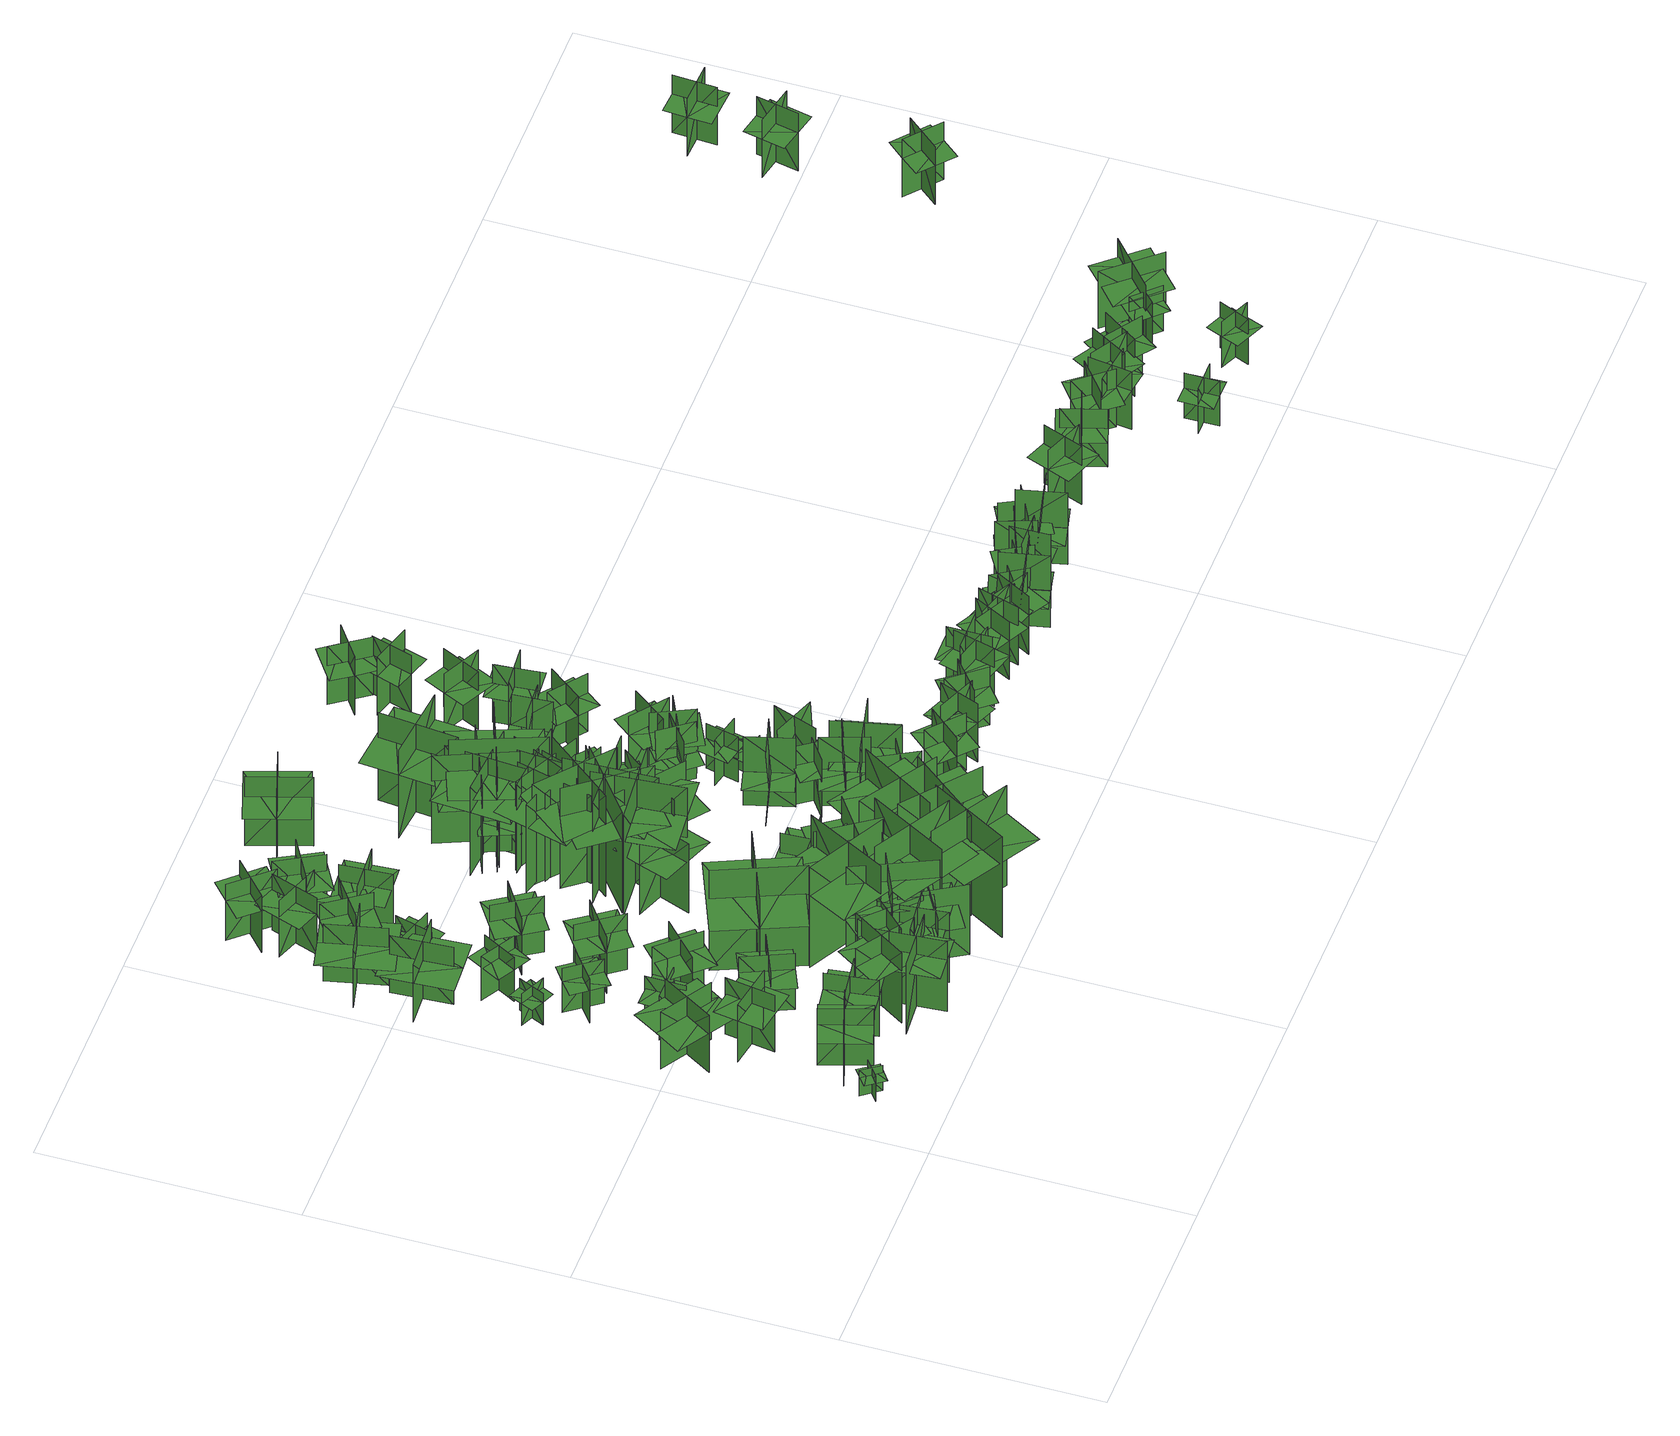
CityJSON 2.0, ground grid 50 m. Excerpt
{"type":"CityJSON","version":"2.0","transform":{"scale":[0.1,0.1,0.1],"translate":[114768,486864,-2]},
"CityObjects":{
"tree1":{"type":"SolitaryVegetationObject","geometry":[{"type":"MultiSurface","lod":"1","boundaries":[[[0,1,2]],[[0,2,3]],[[4,5,6]],[[4,6,7]],[[8,9,10]],[[8,10,11]],[[8,11,12]],[[8,12,13]]]}]},
"tree2":{"type":"SolitaryVegetationObject","geometry":[{"type":"MultiSurface","lod":"1","boundaries":[[[14,15,16]],[[14,16,17]],[[18,19,20]],[[18,20,21]],[[22,23,24]],[[22,24,25]],[[22,25,26]],[[22,26,27]]]}]},
"tree3":{"type":"SolitaryVegetationObject","geometry":[{"type":"MultiSurface","lod":"1","boundaries":[[[28,29,30]],[[28,30,31]],[[32,33,34]],[[32,34,35]],[[36,37,38]],[[36,38,39]],[[36,39,40]],[[36,40,41]]]}]},
"tree4":{"type":"SolitaryVegetationObject","geometry":[{"type":"MultiSurface","lod":"1","boundaries":[[[42,43,44]],[[42,44,45]],[[46,47,48]],[[46,48,49]],[[50,51,52]],[[50,52,53]],[[50,53,54]],[[50,54,55]]]}]},
"tree5":{"type":"SolitaryVegetationObject","geometry":[{"type":"MultiSurface","lod":"1","boundaries":[[[56,57,58]],[[56,58,59]],[[60,61,62]],[[60,62,63]],[[64,65,66]],[[64,66,67]],[[64,67,68]],[[64,68,69]]]}]},
"tree6":{"type":"SolitaryVegetationObject","geometry":[{"type":"MultiSurface","lod":"1","boundaries":[[[70,71,72]],[[70,72,73]],[[74,75,76]],[[74,76,77]],[[78,79,80]],[[78,80,81]],[[78,81,82]],[[78,82,83]]]}]},
"tree7":{"type":"SolitaryVegetationObject","geometry":[{"type":"MultiSurface","lod":"1","boundaries":[[[84,85,86]],[[84,86,87]],[[88,89,90]],[[88,90,91]],[[92,93,94]],[[92,94,95]],[[92,95,96]],[[92,96,97]]]}]},
"tree8":{"type":"SolitaryVegetationObject","geometry":[{"type":"MultiSurface","lod":"1","boundaries":[[[98,99,100]],[[98,100,101]],[[102,103,104]],[[102,104,105]],[[106,107,108]],[[106,108,109]],[[106,109,110]],[[106,110,111]]]}]},
"tree9":{"type":"SolitaryVegetationObject","geometry":[{"type":"MultiSurface","lod":"1","boundaries":[[[112,113,114]],[[112,114,115]],[[116,117,118]],[[116,118,119]],[[120,121,122]],[[120,122,123]],[[120,123,124]],[[120,124,125]]]}]},
"tree10":{"type":"SolitaryVegetationObject","geometry":[{"type":"MultiSurface","lod":"1","boundaries":[[[126,127,128]],[[126,128,129]],[[130,131,132]],[[130,132,133]],[[134,135,136]],[[134,136,137]],[[134,137,138]],[[134,138,139]]]}]},
"tree11":{"type":"SolitaryVegetationObject","geometry":[{"type":"MultiSurface","lod":"1","boundaries":[[[140,141,142]],[[140,142,143]],[[144,145,146]],[[144,146,147]],[[148,149,150]],[[148,150,151]],[[148,152,153]],[[148,153,149]]]}]},
"tree12":{"type":"SolitaryVegetationObject","geometry":[{"type":"MultiSurface","lod":"1","boundaries":[[[154,155,156]],[[154,156,157]],[[158,159,160]],[[158,160,161]],[[162,163,164]],[[162,164,165]],[[162,166,167]],[[162,167,163]]]}]},
"tree13":{"type":"SolitaryVegetationObject","geometry":[{"type":"MultiSurface","lod":"1","boundaries":[[[168,169,170]],[[168,170,171]],[[172,173,174]],[[172,174,175]],[[176,177,178]],[[176,178,179]],[[176,179,180]],[[176,180,181]]]}]},
"tree14":{"type":"SolitaryVegetationObject","geometry":[{"type":"MultiSurface","lod":"1","boundaries":[[[182,183,184]],[[182,184,185]],[[186,187,188]],[[186,188,189]],[[190,191,192]],[[190,192,193]],[[190,193,194]],[[190,194,195]]]}]},
"tree15":{"type":"SolitaryVegetationObject","geometry":[{"type":"MultiSurface","lod":"1","boundaries":[[[196,197,198]],[[196,198,199]],[[200,201,202]],[[200,202,203]],[[204,205,206]],[[204,206,207]],[[204,207,208]],[[204,208,209]]]}]},
"tree16":{"type":"SolitaryVegetationObject","geometry":[{"type":"MultiSurface","lod":"1","boundaries":[[[210,211,212]],[[210,212,213]],[[214,215,216]],[[214,216,217]],[[218,219,220]],[[218,220,221]],[[218,221,222]],[[218,222,223]]]}]},
"tree17":{"type":"SolitaryVegetationObject","geometry":[{"type":"MultiSurface","lod":"1","boundaries":[[[224,225,226]],[[224,226,227]],[[228,229,230]],[[228,230,231]],[[232,233,234]],[[232,234,235]],[[232,235,236]],[[232,236,237]]]}]},
"tree18":{"type":"SolitaryVegetationObject","geometry":[{"type":"MultiSurface","lod":"1","boundaries":[[[238,239,240]],[[238,240,241]],[[242,243,244]],[[242,244,245]],[[246,247,248]],[[246,248,249]],[[246,250,251]],[[246,251,247]]]}]},
"tree19":{"type":"SolitaryVegetationObject","geometry":[{"type":"MultiSurface","lod":"1","boundaries":[[[252,253,254]],[[252,254,255]],[[256,257,258]],[[256,258,259]],[[260,261,262]],[[260,262,263]],[[260,264,265]],[[260,265,261]]]}]},
"tree20":{"type":"SolitaryVegetationObject","geometry":[{"type":"MultiSurface","lod":"1","boundaries":[[[266,267,268]],[[266,268,269]],[[270,271,272]],[[270,272,273]],[[274,275,276]],[[274,276,277]],[[274,277,278]],[[274,278,279]]]}]},
"tree21":{"type":"SolitaryVegetationObject","geometry":[{"type":"MultiSurface","lod":"1","boundaries":[[[280,281,282]],[[280,282,283]],[[284,285,286]],[[284,286,287]],[[288,289,290]],[[288,290,291]],[[288,291,292]],[[288,292,293]]]}]},
"tree22":{"type":"SolitaryVegetationObject","geometry":[{"type":"MultiSurface","lod":"1","boundaries":[[[294,295,296]],[[294,296,297]],[[298,299,300]],[[298,300,301]],[[302,303,304]],[[302,304,305]],[[302,305,306]],[[302,306,307]]]}]},
"tree23":{"type":"SolitaryVegetationObject","geometry":[{"type":"MultiSurface","lod":"1","boundaries":[[[308,309,310]],[[308,310,311]],[[312,313,314]],[[312,314,315]],[[316,317,318]],[[316,318,319]],[[316,320,321]],[[316,321,317]]]}]},
"tree24":{"type":"SolitaryVegetationObject","geometry":[{"type":"MultiSurface","lod":"1","boundaries":[[[322,323,324]],[[322,324,325]],[[326,327,328]],[[326,328,329]],[[330,331,332]],[[330,332,333]],[[330,333,334]],[[330,334,335]]]}]},
"tree25":{"type":"SolitaryVegetationObject","geometry":[{"type":"MultiSurface","lod":"1","boundaries":[[[336,337,338]],[[336,338,339]],[[340,341,342]],[[340,342,343]],[[344,345,346]],[[344,346,347]],[[344,348,349]],[[344,349,345]]]}]},
"tree26":{"type":"SolitaryVegetationObject","geometry":[{"type":"MultiSurface","lod":"1","boundaries":[[[350,351,352]],[[350,352,353]],[[354,355,356]],[[354,356,357]],[[358,359,360]],[[358,360,361]],[[358,361,362]],[[358,362,363]]]}]},
"tree27":{"type":"SolitaryVegetationObject","geometry":[{"type":"MultiSurface","lod":"1","boundaries":[[[364,365,366]],[[364,366,367]],[[368,369,370]],[[368,370,371]],[[372,373,374]],[[372,374,375]],[[372,375,376]],[[372,376,377]]]}]},
"tree28":{"type":"SolitaryVegetationObject","geometry":[{"type":"MultiSurface","lod":"1","boundaries":[[[378,379,380]],[[378,380,381]],[[382,383,384]],[[382,384,385]],[[386,387,388]],[[386,388,389]],[[386,389,390]],[[386,390,391]]]}]},
"tree29":{"type":"SolitaryVegetationObject","geometry":[{"type":"MultiSurface","lod":"1","boundaries":[[[392,393,394]],[[392,394,395]],[[396,397,398]],[[396,398,399]],[[400,401,402]],[[400,402,403]],[[400,403,404]],[[400,404,405]]]}]},
"tree30":{"type":"SolitaryVegetationObject","geometry":[{"type":"MultiSurface","lod":"1","boundaries":[[[406,407,408]],[[406,408,409]],[[410,411,412]],[[410,412,413]],[[414,415,416]],[[414,416,417]],[[414,417,418]],[[414,418,419]]]}]},
"tree31":{"type":"SolitaryVegetationObject","geometry":[{"type":"MultiSurface","lod":"1","boundaries":[[[420,421,422]],[[420,422,423]],[[424,425,426]],[[424,426,427]],[[428,429,430]],[[428,430,431]],[[428,431,432]],[[428,432,433]]]}]},
"tree32":{"type":"SolitaryVegetationObject","geometry":[{"type":"MultiSurface","lod":"1","boundaries":[[[434,435,436]],[[434,436,437]],[[438,439,440]],[[438,440,441]],[[442,443,444]],[[442,444,445]],[[442,445,446]],[[442,446,447]]]}]},
"tree33":{"type":"SolitaryVegetationObject","geometry":[{"type":"MultiSurface","lod":"1","boundaries":[[[448,449,450]],[[448,450,451]],[[452,453,454]],[[452,454,455]],[[456,457,458]],[[456,458,459]],[[456,459,460]],[[456,460,461]]]}]},
"tree34":{"type":"SolitaryVegetationObject","geometry":[{"type":"MultiSurface","lod":"1","boundaries":[[[462,463,464]],[[462,464,465]],[[466,467,468]],[[466,468,469]],[[470,471,472]],[[470,472,473]],[[470,473,474]],[[470,474,475]]]}]},
"tree35":{"type":"SolitaryVegetationObject","geometry":[{"type":"MultiSurface","lod":"1","boundaries":[[[476,477,478]],[[476,478,479]],[[480,481,482]],[[480,482,483]],[[484,485,486]],[[484,486,487]],[[484,487,488]],[[484,488,489]]]}]},
"tree36":{"type":"SolitaryVegetationObject","geometry":[{"type":"MultiSurface","lod":"1","boundaries":[[[490,491,492]],[[490,492,493]],[[494,495,496]],[[494,496,497]],[[498,499,500]],[[498,500,501]],[[498,501,502]],[[498,502,503]]]}]},
"tree37":{"type":"SolitaryVegetationObject","geometry":[{"type":"MultiSurface","lod":"1","boundaries":[[[504,505,506]],[[504,506,507]],[[508,509,510]],[[508,510,511]],[[512,513,514]],[[512,514,515]],[[512,515,516]],[[512,516,517]]]}]},
"tree38":{"type":"SolitaryVegetationObject","geometry":[{"type":"MultiSurface","lod":"1","boundaries":[[[518,519,520]],[[518,520,521]],[[522,523,524]],[[522,524,525]],[[526,527,528]],[[526,528,529]],[[526,529,530]],[[526,530,531]]]}]},
"tree39":{"type":"SolitaryVegetationObject","geometry":[{"type":"MultiSurface","lod":"1","boundaries":[[[532,533,534]],[[532,534,535]],[[536,537,538]],[[536,538,539]],[[540,541,542]],[[540,542,543]],[[540,543,544]],[[540,544,545]]]}]},
"tree40":{"type":"SolitaryVegetationObject","geometry":[{"type":"MultiSurface","lod":"1","boundaries":[[[546,547,548]],[[546,548,549]],[[550,551,552]],[[550,552,553]],[[554,555,556]],[[554,556,557]],[[554,557,558]],[[554,558,559]]]}]},
"tree41":{"type":"SolitaryVegetationObject","geometry":[{"type":"MultiSurface","lod":"1","boundaries":[[[560,561,562]],[[560,562,563]],[[564,565,566]],[[564,566,567]],[[568,569,570]],[[568,570,571]],[[568,571,572]],[[568,572,573]]]}]},
"tree42":{"type":"SolitaryVegetationObject","geometry":[{"type":"MultiSurface","lod":"1","boundaries":[[[574,575,576]],[[574,576,577]],[[578,579,580]],[[578,580,581]],[[582,583,584]],[[582,584,585]],[[582,585,586]],[[582,586,587]]]}]},
"tree43":{"type":"SolitaryVegetationObject","geometry":[{"type":"MultiSurface","lod":"1","boundaries":[[[588,589,590]],[[588,590,591]],[[592,593,594]],[[592,594,595]],[[596,597,598]],[[596,598,599]],[[596,599,600]],[[596,600,601]]]}]},
"tree44":{"type":"SolitaryVegetationObject","geometry":[{"type":"MultiSurface","lod":"1","boundaries":[[[602,603,604]],[[602,604,605]],[[606,607,608]],[[606,608,609]],[[610,611,612]],[[610,612,613]],[[610,613,614]],[[610,614,615]]]}]},
"tree45":{"type":"SolitaryVegetationObject","geometry":[{"type":"MultiSurface","lod":"1","boundaries":[[[616,617,618]],[[616,618,619]],[[620,621,622]],[[620,622,623]],[[624,625,626]],[[624,626,627]],[[624,627,628]],[[624,628,629]]]}]},
"tree46":{"type":"SolitaryVegetationObject","geometry":[{"type":"MultiSurface","lod":"1","boundaries":[[[630,631,632]],[[630,632,633]],[[634,635,636]],[[634,636,637]],[[638,639,640]],[[638,640,641]],[[638,641,642]],[[638,642,643]]]}]},
"tree47":{"type":"SolitaryVegetationObject","geometry":[{"type":"MultiSurface","lod":"1","boundaries":[[[644,645,646]],[[644,646,647]],[[648,649,650]],[[648,650,651]],[[652,653,654]],[[652,654,655]],[[652,655,656]],[[652,656,657]]]}]},
"tree48":{"type":"SolitaryVegetationObject","geometry":[{"type":"MultiSurface","lod":"1","boundaries":[[[658,659,660]],[[658,660,661]],[[662,663,664]],[[662,664,665]],[[666,667,668]],[[666,668,669]],[[666,669,670]],[[666,670,671]]]}]},
"tree49":{"type":"SolitaryVegetationObject","geometry":[{"type":"MultiSurface","lod":"1","boundaries":[[[672,673,674]],[[672,674,675]],[[676,677,678]],[[676,678,679]],[[680,681,682]],[[680,682,683]],[[680,683,684]],[[680,684,685]]]}]},
"tree50":{"type":"SolitaryVegetationObject","geometry":[{"type":"MultiSurface","lod":"1","boundaries":[[[686,687,688]],[[686,688,689]],[[690,691,692]],[[690,692,693]],[[694,695,696]],[[694,696,697]],[[694,697,698]],[[694,698,699]]]}]},
"tree51":{"type":"SolitaryVegetationObject","geometry":[{"type":"MultiSurface","lod":"1","boundaries":[[[700,701,702]],[[700,702,703]],[[704,705,706]],[[704,706,707]],[[708,709,710]],[[708,710,711]],[[708,711,712]],[[708,712,713]]]}]},
"tree52":{"type":"SolitaryVegetationObject","geometry":[{"type":"MultiSurface","lod":"1","boundaries":[[[714,715,716]],[[714,716,717]],[[718,719,720]],[[718,720,721]],[[722,723,724]],[[722,724,725]],[[722,725,726]],[[722,726,727]]]}]},
"tree53":{"type":"SolitaryVegetationObject","geometry":[{"type":"MultiSurface","lod":"1","boundaries":[[[728,729,730]],[[728,730,731]],[[732,733,734]],[[732,734,735]],[[736,737,738]],[[736,738,739]],[[736,739,740]],[[736,740,741]]]}]},
"tree54":{"type":"SolitaryVegetationObject","geometry":[{"type":"MultiSurface","lod":"1","boundaries":[[[742,743,744]],[[742,744,745]],[[746,747,748]],[[746,748,749]],[[750,751,752]],[[750,752,753]],[[750,753,754]],[[750,754,755]]]}]},
"tree55":{"type":"SolitaryVegetationObject","geometry":[{"type":"MultiSurface","lod":"1","boundaries":[[[756,757,758]],[[756,758,759]],[[760,761,762]],[[760,762,763]],[[764,765,766]],[[764,766,767]],[[764,767,768]],[[764,768,769]]]}]},
"tree56":{"type":"SolitaryVegetationObject","geometry":[{"type":"MultiSurface","lod":"1","boundaries":[[[770,771,772]],[[770,772,773]],[[774,775,776]],[[774,776,777]],[[778,779,780]],[[778,780,781]],[[778,782,783]],[[778,783,779]]]}]},
"tree57":{"type":"SolitaryVegetationObject","geometry":[{"type":"MultiSurface","lod":"1","boundaries":[[[784,785,786]],[[784,786,787]],[[788,789,790]],[[788,790,791]],[[792,793,789]],[[792,789,788]],[[794,795,785]],[[794,785,784]],[[784,785,796]],[[784,796,797]],[[784,798,799]],[[784,799,785]]]}]},
"tree58":{"type":"SolitaryVegetationObject","geometry":[{"type":"MultiSurface","lod":"1","boundaries":[[[800,801,802]],[[800,802,803]],[[804,805,806]],[[804,806,807]],[[808,809,805]],[[808,805,804]],[[810,811,801]],[[810,801,800]],[[800,801,812]],[[800,812,813]],[[800,814,815]],[[800,815,801]]]}]},
"tree59":{"type":"SolitaryVegetationObject","geometry":[{"type":"MultiSurface","lod":"1","boundaries":[[[816,817,818]],[[816,818,819]],[[820,821,822]],[[820,822,823]],[[824,825,826]],[[824,826,827]],[[824,828,829]],[[824,829,825]]]}]},
"tree60":{"type":"SolitaryVegetationObject","geometry":[{"type":"MultiSurface","lod":"1","boundaries":[[[830,831,832]],[[830,832,833]],[[834,835,836]],[[834,836,837]],[[838,839,840]],[[838,840,841]],[[838,839,842]],[[838,842,843]]]}]},
"tree61":{"type":"SolitaryVegetationObject","geometry":[{"type":"MultiSurface","lod":"1","boundaries":[[[844,845,846]],[[844,846,847]],[[848,849,850]],[[848,850,851]],[[852,853,849]],[[852,849,848]],[[854,855,845]],[[854,845,844]],[[844,845,856]],[[844,856,857]],[[844,858,859]],[[844,859,845]]]}]},
"tree62":{"type":"SolitaryVegetationObject","geometry":[{"type":"MultiSurface","lod":"1","boundaries":[[[860,861,862]],[[860,862,863]],[[864,865,866]],[[864,866,867]],[[868,869,865]],[[868,865,864]],[[870,871,861]],[[870,861,860]],[[860,861,872]],[[860,872,873]],[[860,874,875]],[[860,875,861]]]}]},
"tree63":{"type":"SolitaryVegetationObject","geometry":[{"type":"MultiSurface","lod":"1","boundaries":[[[876,877,878]],[[876,878,879]],[[880,881,882]],[[880,882,883]],[[884,885,886]],[[884,886,887]],[[884,887,888]],[[884,888,889]]]}]},
"tree64":{"type":"SolitaryVegetationObject","geometry":[{"type":"MultiSurface","lod":"1","boundaries":[[[890,891,892]],[[890,892,893]],[[894,895,896]],[[894,896,897]],[[898,899,900]],[[898,900,901]],[[898,902,903]],[[898,903,899]]]}]},
"tree65":{"type":"SolitaryVegetationObject","geometry":[{"type":"MultiSurface","lod":"1","boundaries":[[[904,905,906]],[[904,906,907]],[[908,909,910]],[[908,910,911]],[[912,913,914]],[[912,914,915]],[[912,916,917]],[[912,917,913]]]}]},
"tree66":{"type":"SolitaryVegetationObject","geometry":[{"type":"MultiSurface","lod":"1","boundaries":[[[918,919,920]],[[918,920,921]],[[922,923,924]],[[922,924,925]],[[926,927,928]],[[926,928,929]],[[926,930,931]],[[926,931,927]]]}]},
"tree67":{"type":"SolitaryVegetationObject","geometry":[{"type":"MultiSurface","lod":"1","boundaries":[[[932,933,934]],[[932,934,935]],[[936,937,938]],[[936,938,939]],[[940,941,942]],[[940,942,943]],[[940,944,945]],[[940,945,941]]]}]},
"tree68":{"type":"SolitaryVegetationObject","geometry":[{"type":"MultiSurface","lod":"1","boundaries":[[[946,947,948]],[[946,948,949]],[[950,951,952]],[[950,952,953]],[[954,955,951]],[[954,951,950]],[[956,957,947]],[[956,947,946]],[[946,947,958]],[[946,958,959]],[[946,960,961]],[[946,961,947]]]}]},
"tree69":{"type":"SolitaryVegetationObject","geometry":[{"type":"MultiSurface","lod":"1","boundaries":[[[962,963,964]],[[962,964,965]],[[966,967,968]],[[966,968,969]],[[970,971,972]],[[970,972,973]],[[970,974,975]],[[970,975,971]]]}]},
"tree70":{"type":"SolitaryVegetationObject","geometry":[{"type":"MultiSurface","lod":"1","boundaries":[[[976,977,978]],[[976,978,979]],[[980,981,982]],[[980,982,983]],[[984,985,986]],[[984,986,987]],[[984,988,989]],[[984,989,985]]]}]},
"tree71":{"type":"SolitaryVegetationObject","geometry":[{"type":"MultiSurface","lod":"1","boundaries":[[[990,991,992]],[[990,992,993]],[[994,995,996]],[[994,996,997]],[[998,999,1000]],[[998,1000,1001]],[[998,1002,1003]],[[998,1003,999]]]}]},
"tree72":{"type":"SolitaryVegetationObject","geometry":[{"type":"MultiSurface","lod":"1","boundaries":[[[1004,1005,1006]],[[1004,1006,1007]],[[1008,1009,1010]],[[1008,1010,1011]],[[1012,1013,1014]],[[1012,1014,1015]],[[1012,1016,1017]],[[1012,1017,1013]]]}]},
"tree73":{"type":"SolitaryVegetationObject","geometry":[{"type":"MultiSurface","lod":"1","boundaries":[[[1018,1019,1020]],[[1018,1020,1021]],[[1022,1023,1024]],[[1022,1024,1025]],[[1026,1027,1028]],[[1026,1028,1029]],[[1026,1030,1031]],[[1026,1031,1027]]]}]},
"tree74":{"type":"SolitaryVegetationObject","geometry":[{"type":"MultiSurface","lod":"1","boundaries":[[[1032,1033,1034]],[[1032,1034,1035]],[[1036,1037,1038]],[[1036,1038,1039]],[[1040,1041,1042]],[[1040,1042,1043]],[[1040,1044,1045]],[[1040,1045,1041]]]}]},
"tree75":{"type":"SolitaryVegetationObject","geometry":[{"type":"MultiSurface","lod":"1","boundaries":[[[1046,1047,1048]],[[1046,1048,1049]],[[1050,1051,1052]],[[1050,1052,1053]],[[1054,1055,1056]],[[1054,1056,1057]],[[1054,1058,1059]],[[1054,1059,1055]]]}]},
"tree76":{"type":"SolitaryVegetationObject","geometry":[{"type":"MultiSurface","lod":"1","boundaries":[[[1060,1061,1062]],[[1060,1062,1063]],[[1064,1065,1066]],[[1064,1066,1067]],[[1068,1069,1070]],[[1068,1070,1071]],[[1068,1072,1073]],[[1068,1073,1069]]]}]},
"tree77":{"type":"SolitaryVegetationObject","geometry":[{"type":"MultiSurface","lod":"1","boundaries":[[[1074,1075,1076]],[[1074,1076,1077]],[[1078,1079,1080]],[[1078,1080,1081]],[[1082,1083,1084]],[[1082,1084,1085]],[[1082,1086,1087]],[[1082,1087,1083]]]}]},
"tree78":{"type":"SolitaryVegetationObject","geometry":[{"type":"MultiSurface","lod":"1","boundaries":[[[1088,1089,1090]],[[1088,1090,1091]],[[1092,1093,1094]],[[1092,1094,1095]],[[1096,1097,1098]],[[1096,1098,1099]],[[1096,1100,1101]],[[1096,1101,1097]]]}]},
"tree79":{"type":"SolitaryVegetationObject","geometry":[{"type":"MultiSurface","lod":"1","boundaries":[[[1102,1103,1104]],[[1102,1104,1105]],[[1106,1107,1108]],[[1106,1108,1109]],[[1110,1111,1112]],[[1110,1112,1113]],[[1110,1114,1115]],[[1110,1115,1111]]]}]},
"tree80":{"type":"SolitaryVegetationObject","geometry":[{"type":"MultiSurface","lod":"1","boundaries":[[[1116,1117,1118]],[[1116,1118,1119]],[[1120,1121,1122]],[[1120,1122,1123]],[[1124,1125,1126]],[[1124,1126,1127]],[[1124,1127,1128]],[[1124,1128,1129]]]}]},
"tree81":{"type":"SolitaryVegetationObject","geometry":[{"type":"MultiSurface","lod":"1","boundaries":[[[1130,1131,1132]],[[1130,1132,1133]],[[1134,1135,1136]],[[1134,1136,1137]],[[1138,1139,1140]],[[1138,1140,1141]],[[1138,1142,1143]],[[1138,1143,1139]]]}]},
"tree82":{"type":"SolitaryVegetationObject","geometry":[{"type":"MultiSurface","lod":"1","boundaries":[[[1144,1145,1146]],[[1144,1146,1147]],[[1148,1149,1150]],[[1148,1150,1151]],[[1152,1153,1149]],[[1152,1149,1148]],[[1154,1155,1145]],[[1154,1145,1144]],[[1144,1145,1156]],[[1144,1156,1157]],[[1144,1158,1159]],[[1144,1159,1145]]]}]},
"tree83":{"type":"SolitaryVegetationObject","geometry":[{"type":"MultiSurface","lod":"1","boundaries":[[[1160,1161,1162]],[[1160,1162,1163]],[[1164,1165,1166]],[[1164,1166,1167]],[[1168,1169,1165]],[[1168,1165,1164]],[[1170,1171,1161]],[[1170,1161,1160]],[[1160,1161,1172]],[[1160,1172,1173]],[[1160,1174,1175]],[[1160,1175,1161]]]}]},
"tree84":{"type":"SolitaryVegetationObject","geometry":[{"type":"MultiSurface","lod":"1","boundaries":[[[1176,1177,1178]],[[1176,1178,1179]],[[1180,1181,1182]],[[1180,1182,1183]],[[1184,1185,1186]],[[1184,1186,1187]],[[1184,1188,1189]],[[1184,1189,1185]]]}]},
"tree85":{"type":"SolitaryVegetationObject","geometry":[{"type":"MultiSurface","lod":"1","boundaries":[[[1190,1191,1192]],[[1190,1192,1193]],[[1194,1195,1196]],[[1194,1196,1197]],[[1198,1199,1195]],[[1198,1195,1194]],[[1200,1201,1191]],[[1200,1191,1190]],[[1190,1191,1202]],[[1190,1202,1203]],[[1190,1204,1205]],[[1190,1205,1191]]]}]},
"tree86":{"type":"SolitaryVegetationObject","geometry":[{"type":"MultiSurface","lod":"1","boundaries":[[[1206,1207,1208]],[[1206,1208,1209]],[[1210,1211,1212]],[[1210,1212,1213]],[[1214,1215,1211]],[[1214,1211,1210]],[[1216,1217,1207]],[[1216,1207,1206]],[[1206,1207,1218]],[[1206,1218,1219]],[[1206,1220,1221]],[[1206,1221,1207]]]}]},
"tree87":{"type":"SolitaryVegetationObject","geometry":[{"type":"MultiSurface","lod":"1","boundaries":[[[1222,1223,1224]],[[1222,1224,1225]],[[1226,1227,1228]],[[1226,1228,1229]],[[1230,1231,1227]],[[1230,1227,1226]],[[1232,1233,1223]],[[1232,1223,1222]],[[1222,1223,1234]],[[1222,1234,1235]],[[1222,1236,1237]],[[1222,1237,1223]]]}]},
"tree88":{"type":"SolitaryVegetationObject","geometry":[{"type":"MultiSurface","lod":"1","boundaries":[[[1238,1239,1240]],[[1238,1240,1241]],[[1242,1243,1244]],[[1242,1244,1245]],[[1246,1247,1248]],[[1246,1248,1249]],[[1246,1250,1251]],[[1246,1251,1247]]]}]},
"tree89":{"type":"SolitaryVegetationObject","geometry":[{"type":"MultiSurface","lod":"1","boundaries":[[[1252,1253,1254]],[[1252,1254,1255]],[[1256,1257,1258]],[[1256,1258,1259]],[[1260,1261,1262]],[[1260,1262,1263]],[[1260,1264,1265]],[[1260,1265,1261]]]}]},
"tree90":{"type":"SolitaryVegetationObject","geometry":[{"type":"MultiSurface","lod":"1","boundaries":[[[1266,1267,1268]],[[1266,1268,1269]],[[1270,1271,1272]],[[1270,1272,1273]],[[1274,1275,1276]],[[1274,1276,1277]],[[1274,1278,1279]],[[1274,1279,1275]]]}]},
"tree91":{"type":"SolitaryVegetationObject","geometry":[{"type":"MultiSurface","lod":"1","boundaries":[[[1280,1281,1282]],[[1280,1282,1283]],[[1284,1285,1286]],[[1284,1286,1287]],[[1288,1289,1290]],[[1288,1290,1291]],[[1288,1292,1293]],[[1288,1293,1289]]]}]},
"tree92":{"type":"SolitaryVegetationObject","geometry":[{"type":"MultiSurface","lod":"1","boundaries":[[[1294,1295,1296]],[[1294,1296,1297]],[[1298,1299,1300]],[[1298,1300,1301]],[[1302,1303,1304]],[[1302,1304,1305]],[[1302,1306,1307]],[[1302,1307,1303]]]}]},
"tree93":{"type":"SolitaryVegetationObject","geometry":[{"type":"MultiSurface","lod":"1","boundaries":[[[1308,1309,1310]],[[1308,1310,1311]],[[1312,1313,1314]],[[1312,1314,1315]],[[1316,1317,1318]],[[1316,1318,1319]],[[1316,1320,1321]],[[1316,1321,1317]]]}]},
"tree94":{"type":"SolitaryVegetationObject","geometry":[{"type":"MultiSurface","lod":"1","boundaries":[[[1322,1323,1324]],[[1322,1324,1325]],[[1326,1327,1328]],[[1326,1328,1329]],[[1330,1331,1332]],[[1330,1332,1333]],[[1330,1334,1335]],[[1330,1335,1331]]]}]},
"tree95":{"type":"SolitaryVegetationObject","geometry":[{"type":"MultiSurface","lod":"1","boundaries":[[[1336,1337,1338]],[[1336,1338,1339]],[[1340,1341,1342]],[[1340,1342,1343]],[[1344,1345,1346]],[[1344,1346,1347]],[[1344,1348,1349]],[[1344,1349,1345]]]}]},
"tree96":{"type":"SolitaryVegetationObject","geometry":[{"type":"MultiSurface","lod":"1","boundaries":[[[1350,1351,1352]],[[1350,1352,1353]],[[1354,1355,1356]],[[1354,1356,1357]],[[1358,1359,1360]],[[1358,1360,1361]],[[1358,1362,1363]],[[1358,1363,1359]]]}]},
"tree97":{"type":"SolitaryVegetationObject","geometry":[{"type":"MultiSurface","lod":"1","boundaries":[[[1364,1365,1366]],[[1364,1366,1367]],[[1368,1369,1370]],[[1368,1370,1371]],[[1372,1373,1374]],[[1372,1374,1375]],[[1372,1376,1377]],[[1372,1377,1373]]]}]},
"tree98":{"type":"SolitaryVegetationObject","geometry":[{"type":"MultiSurface","lod":"1","boundaries":[[[1378,1379,1380]],[[1378,1380,1381]],[[1382,1383,1384]],[[1382,1384,1385]],[[1386,1387,1388]],[[1386,1388,1389]],[[1386,1389,1390]],[[1386,1390,1391]]]}]},
"tree99":{"type":"SolitaryVegetationObject","geometry":[{"type":"MultiSurface","lod":"1","boundaries":[[[1392,1393,1394]],[[1392,1394,1395]],[[1396,1397,1398]],[[1396,1398,1399]],[[1400,1401,1402]],[[1400,1402,1403]],[[1400,1403,1404]],[[1400,1404,1405]]]}]},
"tree100":{"type":"SolitaryVegetationObject","geometry":[{"type":"MultiSurface","lod":"1","boundaries":[[[1406,1407,1408]],[[1406,1408,1409]],[[1410,1411,1412]],[[1410,1412,1413]],[[1414,1415,1416]],[[1414,1416,1417]],[[1414,1418,1419]],[[1414,1419,1415]]]}]},
"tree101":{"type":"SolitaryVegetationObject","geometry":[{"type":"MultiSurface","lod":"1","boundaries":[[[1420,1421,1422]],[[1420,1422,1423]],[[1424,1425,1426]],[[1424,1426,1427]],[[1428,1429,1430]],[[1428,1430,1431]],[[1428,1432,1433]],[[1428,1433,1429]]]}]},
"tree102":{"type":"SolitaryVegetationObject","geometry":[{"type":"MultiSurface","lod":"1","boundaries":[[[1434,1435,1436]],[[1434,1436,1437]],[[1438,1439,1440]],[[1438,1440,1441]],[[1442,1443,1444]],[[1442,1444,1445]],[[1442,1446,1447]],[[1442,1447,1443]]]}]}
},
"vertices":[
[117,125,17],[91,160,17],[91,160,79],[117,125,79],[121,154,17],[86,128,17],[86,128,79],[121,154,79],[121,154,62],[108,172,62],[73,145,62],[86,128,62],[99,110,62],[135,136,62],
[204,225,14],[109,195,14],[109,195,153],[204,225,153],[145,256,14],[175,161,14],[175,161,153],[145,256,153],[145,256,114],[98,241,114],[127,146,114],[175,161,114],[222,175,114],[193,271,114],
[127,533,17],[127,533,157],[63,430,157],[63,430,17],[144,453,17],[144,453,157],[45,514,157],[45,514,17],[159,444,111],[191,495,111],[68,571,111],[36,520,111],[4,469,111],[127,392,111],
[150,337,16],[166,435,16],[166,435,155],[150,337,155],[204,375,16],[106,391,16],[106,391,155],[204,375,155],[204,375,116],[212,424,116],[114,440,116],[106,391,116],[98,342,116],[197,326,116],
[288,235,13],[189,221,13],[189,221,151],[288,235,151],[235,275,13],[249,176,13],[249,176,151],[235,275,151],[235,275,112],[186,268,112],[200,170,112],[249,176,112],[298,183,112],[285,282,112],
[155,504,15],[156,581,15],[156,581,123],[155,504,123],[192,539,15],[115,541,15],[115,541,123],[192,539,123],[192,539,93],[193,578,93],[116,580,93],[115,541,93],[114,502,93],[191,501,93],
[72,782,17],[122,759,17],[122,759,94],[72,782,94],[85,747,17],[108,798,17],[108,798,94],[85,747,94],[85,747,72],[110,736,72],[133,786,72],[108,798,72],[82,809,72],[60,759,72],
[202,362,16],[293,402,16],[293,402,154],[202,362,154],[264,337,16],[224,429,16],[224,429,154],[264,337,154],[264,337,116],[309,357,116],[269,449,116],[224,429,116],[178,409,116],[218,317,116],
[179,718,15],[117,671,15],[117,671,123],[179,718,123],[127,725,15],[174,663,15],[174,663,123],[127,725,123],[127,725,92],[97,701,92],[144,640,92],[174,663,92],[205,687,92],[158,748,92],
[141,974,15],[141,974,155],[21,967,155],[21,967,15],[86,914,15],[86,914,155],[79,1030,155],[79,1030,15],[87,896,109],[147,900,109],[139,1044,109],[79,1041,109],[19,1037,109],[27,893,109],
[338,212,12],[348,82,12],[348,82,184],[338,212,184],[271,133,12],[401,143,12],[401,143,184],[271,133,184],[338,201,140],[348,82,140],[399,86,140],[390,205,140],[287,197,140],[297,78,140],
[387,157,13],[278,229,13],[278,229,185],[387,157,185],[365,258,13],[294,149,13],[294,149,185],[365,258,185],[377,163,141],[278,229,141],[250,186,141],[349,120,141],[406,206,141],[306,271,141],
[269,509,13],[201,582,13],[201,582,152],[269,509,152],[272,575,13],[199,507,13],[199,507,152],[272,575,152],[272,575,113],[238,611,113],[165,544,113],[199,507,113],[232,471,113],[305,538,113],
[181,833,13],[113,871,13],[113,871,121],[181,833,121],[167,883,13],[129,815,13],[129,815,121],[167,883,121],[167,883,91],[133,902,91],[95,834,91],[129,815,91],[163,797,91],[201,864,91],
[139,1106,15],[139,1106,155],[22,1079,155],[22,1079,15],[95,1038,15],[95,1038,155],[69,1151,155],[69,1151,15],[99,1021,110],[157,1034,110],[125,1175,110],[66,1161,110],[8,1148,110],[40,1007,110],
[210,732,14],[268,651,14],[268,651,152],[210,732,152],[199,666,14],[280,725,14],[280,725,152],[199,666,152],[199,666,114],[228,626,114],[309,684,114],[280,725,114],[251,765,114],[170,707,114],
[139,972,17],[160,1046,17],[160,1046,125],[139,972,125],[184,996,17],[110,1018,17],[110,1018,125],[184,996,125],[184,996,95],[195,1033,95],[120,1055,95],[110,1018,95],[99,980,95],[173,959,95],
[445,159,13],[352,250,13],[352,250,185],[445,159,185],[443,262,13],[352,169,13],[352,169,185],[443,262,185],[437,167,141],[352,250,141],[316,213,141],[401,130,141],[473,204,141],[388,287,141],
[487,169,11],[358,154,11],[358,154,183],[487,169,183],[406,232,11],[421,103,11],[421,103,183],[406,232,183],[476,168,139],[358,154,139],[364,103,139],[482,117,139],[470,219,139],[352,204,139],
[314,514,12],[382,351,12],[382,351,258],[314,514,258],[269,405,12],[432,474,12],[432,474,258],[269,405,258],[269,405,189],[303,324,189],[466,392,189],[432,474,189],[397,555,189],[234,487,189],
[108,1103,16],[189,1162,16],[189,1162,155],[108,1103,155],[174,1092,16],[116,1173,16],[116,1173,155],[174,1092,155],[174,1092,116],[214,1121,116],[156,1202,116],[116,1173,116],[75,1144,116],[133,1063,116],
[209,888,15],[263,804,15],[263,804,153],[209,888,153],[195,823,15],[278,877,15],[278,877,153],[195,823,153],[195,823,114],[222,781,114],[306,836,114],[278,877,114],[251,919,114],[168,865,114],
[399,117,11],[511,182,11],[511,182,183],[399,117,183],[499,91,11],[433,203,11],[433,203,183],[499,91,183],[409,122,139],[511,182,139],[485,227,139],[383,166,139],[435,78,139],[537,138,139],
[101,1244,16],[195,1210,16],[195,1210,154],[101,1244,154],[129,1183,16],[163,1277,16],[163,1277,154],[129,1183,154],[129,1183,115],[176,1166,115],[210,1260,115],[163,1277,115],[116,1294,115],[82,1200,115],
[496,146,11],[426,296,11],[426,296,230],[496,146,230],[540,269,11],[390,199,11],[390,199,230],[540,269,230],[490,158,173],[426,296,173],[367,268,173],[431,131,173],[549,186,173],[486,323,173],
[178,1343,15],[104,1277,15],[104,1277,153],[178,1343,153],[112,1347,15],[178,1273,15],[178,1273,153],[112,1347,153],[112,1347,114],[75,1314,114],[141,1239,114],[178,1273,114],[216,1306,114],[149,1380,114],
[422,231,11],[505,388,11],[505,388,257],[422,231,257],[535,265,11],[378,348,11],[378,348,257],[535,265,257],[535,265,188],[576,344,188],[420,426,188],[378,348,188],[337,270,188],[493,187,188],
[225,1174,13],[231,1075,13],[231,1075,152],[225,1174,152],[180,1125,13],[280,1131,13],[280,1131,152],[180,1125,152],[180,1125,113],[184,1075,113],[283,1081,113],[280,1131,113],[277,1181,113],[177,1174,113],
[239,1201,17],[191,1288,17],[191,1288,155],[239,1201,155],[258,1265,17],[171,1217,17],[171,1217,155],[258,1265,155],[258,1265,116],[234,1309,116],[147,1260,116],[171,1217,116],[195,1173,116],[282,1221,116],
[465,256,9],[619,169,9],[619,169,256],[465,256,256],[496,142,9],[583,296,9],[583,296,256],[496,142,256],[496,142,187],[574,99,187],[660,253,187],[583,296,187],[506,340,187],[419,185,187],
[597,362,11],[471,272,11],[471,272,227],[597,362,227],[496,380,11],[585,254,11],[585,254,227],[496,380,227],[496,380,166],[433,335,166],[522,209,166],[585,254,166],[649,298,166],[559,425,166],
[518,450,13],[524,328,13],[524,328,182],[518,450,182],[464,390,13],[585,396,13],[585,396,182],[464,390,182],[464,390,135],[467,329,135],[588,335,135],[585,396,135],[582,457,135],[461,451,135],
[649,204,10],[560,51,10],[560,51,256],[649,204,256],[534,174,10],[687,85,10],[687,85,256],[534,174,256],[534,174,187],[490,98,187],[643,9,187],[687,85,187],[732,162,187],[579,251,187],
[485,709,11],[442,595,11],[442,595,181],[485,709,181],[411,676,11],[525,633,11],[525,633,181],[411,676,181],[411,676,133],[390,619,133],[504,576,133],[525,633,133],[546,690,133],[433,733,133],
[577,717,9],[401,702,9],[401,702,255],[577,717,255],[488,794,9],[503,618,9],[503,618,255],[488,794,255],[488,794,186],[399,786,186],[414,610,186],[503,618,186],[591,625,186],[576,801,186],
[721,141,8],[583,253,8],[583,253,254],[721,141,254],[709,258,8],[597,121,8],[597,121,254],[709,258,254],[709,258,185],[641,314,185],[529,177,185],[597,121,185],[666,65,185],[778,202,185],
[547,815,10],[406,707,10],[406,707,256],[547,815,256],[430,830,10],[538,690,10],[538,690,256],[430,830,256],[430,830,187],[360,776,187],[468,636,187],[538,690,187],[608,744,187],[500,884,187],
[604,200,8],[698,351,8],[698,351,254],[604,200,254],[719,226,8],[569,320,8],[569,320,254],[719,226,254],[719,226,185],[766,301,185],[616,395,185],[569,320,185],[522,245,185],[672,151,185],
[548,842,12],[399,883,12],[399,883,227],[548,842,227],[498,932,12],[457,782,12],[457,782,227],[498,932,227],[498,932,167],[423,952,167],[382,803,167],[457,782,167],[531,762,167],[572,911,167],
[590,770,10],[413,764,10],[413,764,256],[590,770,256],[504,851,10],[510,674,10],[510,674,256],[504,851,256],[504,851,187],[415,848,187],[422,671,187],[510,674,187],[599,677,187],[592,854,187],
[559,767,10],[422,880,10],[422,880,257],[559,767,257],[548,885,10],[436,748,10],[436,748,257],[548,885,257],[548,885,188],[479,941,188],[367,804,188],[436,748,188],[504,692,188],[616,829,188],
[495,640,9],[589,762,9],[589,762,225],[495,640,225],[597,652,9],[474,747,9],[474,747,225],[597,652,225],[597,652,165],[644,714,165],[522,808,165],[474,747,165],[427,686,165],[550,591,165],
[552,791,11],[501,680,11],[501,680,180],[552,791,180],[476,763,11],[586,712,11],[586,712,180],[476,763,180],[476,763,133],[450,708,133],[561,657,133],[586,712,133],[612,767,133],[502,818,133],
[577,832,11],[443,755,11],[443,755,226],[577,832,226],[477,859,11],[555,725,11],[555,725,226],[477,859,226],[477,859,166],[410,821,166],[487,686,166],[555,725,166],[622,763,166],[545,898,166],
[582,806,11],[437,861,11],[437,861,226],[582,806,226],[540,901,11],[486,755,11],[486,755,226],[540,901,226],[540,901,166],[467,928,166],[413,783,166],[486,755,166],[558,728,166],[612,873,166],
[512,978,15],[441,948,15],[441,948,122],[512,978,122],[465,998,15],[494,926,15],[494,926,122],[465,998,122],[465,998,92],[429,983,92],[458,911,92],[494,926,92],[530,941,92],[500,1012,92],
[351,1391,16],[388,1275,16],[388,1275,185],[351,1391,185],[313,1319,16],[429,1356,16],[429,1356,185],[313,1319,185],[313,1319,137],[332,1261,137],[448,1298,137],[429,1356,137],[410,1414,137],[295,1377,137],
[486,913,11],[497,1068,11],[497,1068,227],[486,913,227],[564,980,11],[410,991,11],[410,991,227],[564,980,227],[564,980,166],[570,1058,166],[415,1068,166],[410,991,166],[404,914,166],[559,903,166],
[491,819,11],[558,959,11],[558,959,227],[491,819,227],[588,853,11],[449,920,11],[449,920,227],[588,853,227],[588,853,166],[622,923,166],[482,990,166],[449,920,166],[415,850,166],[555,783,166],
[526,938,11],[465,1081,11],[465,1081,226],[526,938,226],[565,1034,11],[422,973,11],[422,973,226],[565,1034,226],[565,1034,166],[534,1105,166],[392,1044,166],[422,973,166],[453,902,166],[595,963,166],
[596,903,11],[442,915,11],[442,915,227],[596,903,227],[530,982,11],[518,827,11],[518,827,227],[530,982,227],[530,982,166],[452,988,166],[441,833,166],[518,827,166],[595,822,166],[607,976,166],
[485,1004,15],[531,974,15],[531,974,92],[485,1004,92],[492,968,15],[523,1014,15],[523,1014,92],[492,968,92],[492,968,70],[515,953,70],[546,999,70],[523,1014,70],[499,1030,70],[469,983,70],
[484,1056,10],[547,890,10],[547,890,256],[484,1056,256],[435,949,10],[601,1011,10],[601,1011,256],[435,949,256],[435,949,187],[466,866,187],[632,928,187],[601,1011,187],[570,1094,187],[404,1031,187],
[533,1009,13],[520,910,13],[520,910,152],[533,1009,152],[480,969,13],[579,956,13],[579,956,152],[480,969,152],[480,969,113],[474,919,113],[573,907,113],[579,956,113],[585,1006,113],[486,1018,113],
[540,1206,11],[525,1052,11],[525,1052,226],[540,1206,226],[460,1141,11],[614,1126,11],[614,1126,226],[460,1141,226],[460,1141,166],[452,1064,166],[607,1049,166],[614,1126,166],[621,1203,166],[467,1218,166],
[848,347,9],[773,305,9],[773,305,151],[848,347,151],[784,364,9],[826,290,9],[826,290,151],[784,364,151],[784,364,105],[826,290,105],[867,312,105],[825,387,105],[744,342,105],[785,267,105],
[758,501,93],[733,591,93],[686,579,93],[711,488,93],[701,532,93],[791,556,93],[790,562,179],[699,538,179],[699,538,7],[789,562,7],[761,502,7],[737,592,7],[733,591,179],[758,501,179],[803,513,93],[779,603,93],
[801,376,96],[770,464,96],[724,448,96],[755,360,96],[742,403,96],[830,433,96],[828,439,182],[740,408,182],[740,408,10],[828,439,10],[804,377,10],[774,465,10],[770,464,182],[801,376,182],[845,391,96],[815,479,96],
[748,450,9],[818,500,9],[818,500,151],[748,450,151],[813,439,9],[763,509,9],[763,509,151],[813,439,151],[813,439,105],[763,509,105],[725,482,105],[775,412,105],[851,467,105],[801,536,105],
[894,413,7],[768,385,7],[768,385,179],[894,413,179],[820,460,7],[849,334,7],[849,334,179],[820,460,179],[894,417,121],[768,389,121],[782,326,121],[908,354,121],[756,440,121],[882,468,121],
[716,696,79],[777,743,79],[753,774,80],[692,728,80],[722,749,79],[769,688,79],[772,691,150],[726,752,150],[726,752,9],[772,691,9],[718,694,9],[779,740,9],[777,743,150],[716,696,150],[740,665,80],[801,712,80],
[794,476,93],[826,564,93],[780,580,93],[748,492,93],[765,534,93],[853,502,93],[855,507,178],[767,539,178],[767,539,7],[855,507,7],[798,474,7],[829,562,7],[826,564,178],[794,476,178],[839,460,93],[870,548,93],
[804,575,10],[817,629,10],[817,629,87],[804,575,87],[835,594,10],[782,607,10],[782,607,87],[835,594,87],[835,594,65],[842,620,65],[789,634,65],[782,607,65],[775,580,65],[829,567,65],
[829,640,10],[765,655,10],[765,655,120],[829,640,120],[802,683,10],[787,618,10],[787,618,120],[802,683,120],[802,683,84],[787,618,84],[823,610,84],[837,675,84],[767,691,84],[752,626,84],
[878,242,8],[935,306,8],[935,306,149],[878,242,149],[944,246,8],[879,303,8],[879,303,149],[944,246,149],[944,246,103],[879,303,103],[849,268,103],[913,211,103],[974,281,103],[910,338,103],
[764,776,9],[801,699,9],[801,699,151],[764,776,151],[743,714,9],[820,751,9],[820,751,151],[743,714,151],[743,714,104],[820,751,104],[799,793,104],[722,756,104],[763,672,104],[840,709,104],
[811,817,9],[759,749,9],[759,749,150],[811,817,150],[746,808,9],[814,756,9],[814,756,150],[746,808,150],[746,808,104],[814,756,104],[842,793,104],[775,845,104],[718,771,104],[786,719,104],
[696,982,77],[772,987,77],[770,1027,78],[693,1022,78],[730,1023,77],[735,947,77],[740,947,148],[735,1023,148],[735,1023,7],[740,947,7],[696,979,7],[772,984,7],[772,987,148],[696,982,148],[699,944,78],[775,949,78],
[946,294,8],[1025,262,8],[1025,262,150],[946,294,150],[971,234,8],[1003,313,8],[1003,313,150],[971,234,150],[971,234,104],[1003,313,104],[960,331,104],[928,252,104],[1014,216,104],[1047,295,104],
[826,912,8],[758,964,8],[758,964,150],[826,912,150],[817,976,8],[765,909,8],[765,909,150],[817,976,150],[817,976,103],[765,909,103],[802,880,103],[854,948,103],[780,1005,103],[728,937,103],
[802,993,9],[794,1078,9],[794,1078,151],[802,993,151],[844,1043,9],[759,1036,9],[759,1036,151],[844,1043,151],[844,1043,105],[759,1036,105],[762,989,105],[848,996,105],[840,1089,105],[755,1082,105],
[804,1172,10],[767,1096,10],[767,1096,152],[804,1172,152],[742,1151,10],[819,1113,10],[819,1113,152],[742,1151,152],[742,1151,106],[819,1113,106],[839,1155,106],[763,1193,106],[722,1109,106],[798,1071,106],
[1001,250,9],[1067,303,9],[1067,303,151],[1001,250,151],[1066,243,9],[1012,310,9],[1012,310,151],[1066,243,151],[1066,243,105],[1012,310,105],[976,280,105],[1029,214,105],[1102,272,105],[1049,339,105],
[771,1222,8],[796,1303,8],[796,1303,150],[771,1222,150],[829,1253,8],[747,1277,8],[747,1277,150],[829,1253,150],[829,1253,104],[747,1277,104],[733,1233,104],[815,1208,104],[842,1297,104],[761,1322,104],
[793,1300,9],[744,1369,9],[744,1369,151],[793,1300,151],[804,1364,9],[734,1315,9],[734,1315,151],[804,1364,151],[804,1364,105],[734,1315,105],[762,1277,105],[831,1326,105],[777,1402,105],[707,1353,105],
[1134,333,10],[1112,250,10],[1112,250,152],[1134,333,152],[1078,300,10],[1160,278,10],[1160,278,152],[1078,300,152],[1078,300,106],[1160,278,106],[1172,323,106],[1090,345,106],[1066,255,106],[1148,232,106],
[1138,263,11],[1137,348,11],[1137,348,153],[1138,263,153],[1184,310,11],[1098,309,11],[1098,309,153],[1184,310,153],[1184,310,106],[1098,309,106],[1099,262,106],[1185,264,106],[1183,357,106],[1098,356,106],
[1185,247,10],[1224,322,10],[1224,322,152],[1185,247,152],[1248,267,10],[1172,306,10],[1172,306,152],[1248,267,152],[1248,267,106],[1172,306,106],[1150,264,106],[1226,225,106],[1269,308,106],[1193,347,106],
[1193,300,10],[1275,276,10],[1275,276,152],[1193,300,152],[1225,243,10],[1249,325,10],[1249,325,152],[1225,243,152],[1225,243,106],[1249,325,106],[1204,338,106],[1180,256,106],[1270,230,106],[1294,311,106],
[1264,320,12],[1268,265,12],[1268,265,89],[1264,320,89],[1239,293,12],[1295,297,12],[1295,297,89],[1239,293,89],[1239,293,67],[1241,265,67],[1297,269,67],[1295,297,67],[1293,324,67],[1237,320,67],
[1239,296,10],[1314,256,10],[1314,256,152],[1239,296,152],[1257,234,10],[1298,309,10],[1298,309,152],[1257,234,152],[1257,234,106],[1298,309,106],[1257,331,106],[1216,256,106],[1298,211,106],[1339,286,106],
[1342,310,81],[1278,268,81],[1299,235,81],[1364,276,81],[1332,258,81],[1291,322,81],[1287,319,151],[1328,255,151],[1328,255,11],[1287,319,11],[1340,312,11],[1276,271,11],[1278,268,151],[1342,310,151],[1321,342,81],[1257,301,81],
[1318,312,96],[1338,221,96],[1385,231,96],[1365,322,96],[1373,278,96],[1282,258,96],[1283,252,181],[1374,273,181],[1374,273,10],[1283,252,10],[1314,311,10],[1334,220,10],[1338,221,181],[1318,312,181],[1271,301,96],[1292,210,96],
[1415,276,10],[1382,333,10],[1382,333,121],[1415,276,121],[1428,326,10],[1371,292,10],[1371,292,121],[1428,326,121],[1428,326,85],[1371,292,85],[1389,261,85],[1446,294,85],[1410,357,85],[1352,323,85],
[1420,248,80],[1418,325,80],[1378,324,81],[1380,247,81],[1381,284,80],[1457,286,80],[1457,291,150],[1380,289,150],[1380,289,10],[1457,291,10],[1423,248,10],[1421,325,10],[1418,325,150],[1420,248,150],[1458,249,81],[1456,326,81],
[1446,281,81],[1419,352,81],[1382,338,81],[1409,267,81],[1398,302,81],[1469,329,81],[1467,333,151],[1396,306,151],[1396,306,10],[1467,333,10],[1449,282,10],[1422,354,10],[1419,352,151],[1446,281,151],[1482,295,81],[1455,366,81],
[1479,334,95],[1500,243,95],[1547,254,95],[1526,345,95],[1534,301,95],[1443,280,95],[1445,274,181],[1536,295,181],[1536,295,9],[1445,274,9],[1475,333,9],[1496,242,9],[1500,243,181],[1479,334,181],[1433,323,95],[1454,232,95],
[1466,362,9],[1505,286,9],[1505,286,151],[1466,362,151],[1446,299,9],[1522,338,9],[1522,338,151],[1446,299,151],[1446,299,105],[1522,338,105],[1501,380,105],[1425,341,105],[1468,258,105],[1543,297,105],
[1680,347,9],[1649,267,9],[1649,267,151],[1680,347,151],[1620,320,9],[1700,289,9],[1700,289,151],[1620,320,151],[1620,320,105],[1700,289,105],[1717,333,105],[1637,364,105],[1603,276,105],[1683,246,105],
[1752,253,10],[1727,334,10],[1727,334,152],[1752,253,152],[1782,311,10],[1701,285,10],[1701,285,152],[1782,311,152],[1782,311,106],[1701,285,106],[1715,241,106],[1796,266,106],[1768,355,106],[1687,330,106],
[1788,278,11],[1854,331,11],[1854,331,153],[1788,278,153],[1853,271,11],[1799,338,11],[1799,338,153],[1853,271,153],[1853,271,107],[1799,338,107],[1763,309,107],[1816,242,107],[1889,300,107],[1836,367,107],
[1907,276,10],[1822,287,10],[1822,287,152],[1907,276,152],[1867,328,10],[1856,243,10],[1856,243,152],[1867,328,152],[1867,328,106],[1856,243,106],[1902,237,106],[1913,322,106],[1820,334,106],[1810,249,106],
[1946,128,14],[1880,127,14],[1880,127,124],[1946,128,124],[1910,163,14],[1910,97,14],[1910,97,124],[1910,163,124],[1910,163,88],[1910,97,88],[1947,97,88],[1946,163,88],[1874,163,88],[1874,96,88],
[1939,343,11],[1896,269,11],[1896,269,153],[1939,343,153],[1876,326,11],[1950,283,11],[1950,283,153],[1876,326,153],[1876,326,107],[1950,283,107],[1973,323,107],[1899,366,107],[1852,285,107],[1926,242,107],
[1995,270,12],[1925,318,12],[1925,318,153],[1995,270,153],[1984,334,12],[1935,264,12],[1935,264,153],[1984,334,153],[1984,334,107],[1935,264,107],[1973,237,107],[2022,307,107],[1945,361,107],[1896,291,107],
[2100,160,14],[2074,99,14],[2074,99,125],[2100,160,125],[2053,141,14],[2114,114,14],[2114,114,125],[2053,141,125],[2053,141,89],[2114,114,89],[2128,148,89],[2067,174,89],[2039,107,89],[2100,81,89],
[2109,269,13],[2063,317,13],[2063,317,124],[2109,269,124],[2110,320,13],[2062,274,13],[2062,274,124],[2110,320,124],[2110,320,88],[2062,274,88],[2087,248,88],[2135,294,88],[2085,346,88],[2037,300,88],
[2072,289,12],[2169,374,12],[2169,374,152],[2072,289,152],[2164,283,12],[2079,380,12],[2079,380,152],[2164,283,152],[2161,287,113],[2203,325,113],[2125,414,113],[2083,376,113],[2040,339,113],[2118,250,113],
[2144,344,13],[2179,302,13],[2179,302,90],[2144,344,90],[2140,308,13],[2183,343,13],[2183,343,90],[2140,308,90],[2140,308,68],[2157,286,68],[2200,321,68],[2183,343,68],[2165,364,68],[2122,329,68],
[2289,754,9],[2344,819,9],[2344,819,151],[2289,754,151],[2354,760,9],[2289,815,9],[2289,815,151],[2354,760,151],[2354,760,105],[2289,815,105],[2259,779,105],[2324,724,105],[2384,795,105],[2319,850,105],
[2255,1065,11],[2339,1047,11],[2339,1047,153],[2255,1065,153],[2291,1010,11],[2309,1093,11],[2309,1093,153],[2291,1010,153],[2291,1010,106],[2309,1093,106],[2263,1103,106],[2245,1020,106],[2336,1000,106],[2355,1083,106],
[2315,1252,10],[2310,1167,10],[2310,1167,151],[2315,1252,151],[2266,1208,10],[2351,1204,10],[2351,1204,151],[2266,1208,151],[2266,1208,105],[2351,1204,105],[2354,1250,105],[2269,1255,105],[2264,1162,105],[2349,1157,105]
]}
